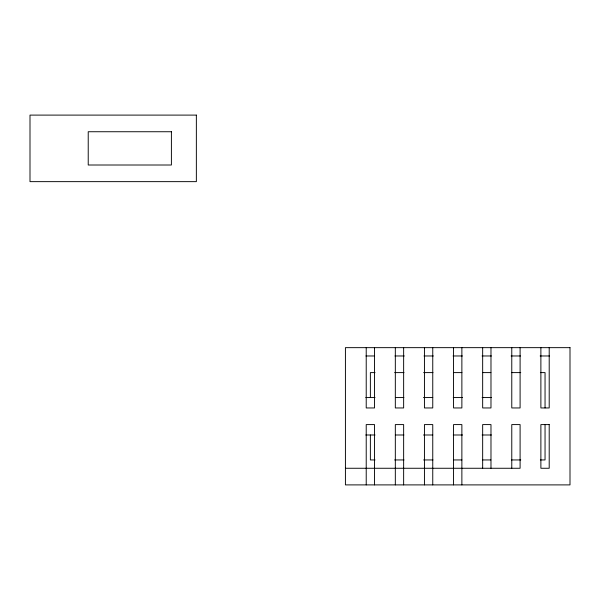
<?xml version="1.0" encoding="UTF-8"?>
<svg xmlns="http://www.w3.org/2000/svg" width="600" height="600" viewBox="0 0 600 600"><rect width="100%" height="100%" fill="white"/><g stroke="black" fill="none" stroke-linecap="round" stroke-linejoin="round"><path stroke-width="0.9" d="M365.918 355.972L374.535 355.972M394.95 355.972L404.317 355.972M423.99 355.972L433.357 355.972M453.03 355.972L462.397 355.972M482.062 355.972L491.43 355.972M511.103 355.972L520.47 355.972M540.135 355.972L549.502 355.972M375.045 372.608L370.373 372.608L370.373 397.56M394.658 372.608L404.002 372.608M423.615 372.608L432.96 372.608M453.51 372.608L461.918 372.608M482.467 372.608L490.868 372.608M511.418 372.608L520.763 372.608M540.375 372.608L545.048 372.608L545.048 407.91M365.752 397.56L375.03 397.56M395.513 397.56L403.897 397.56M423.45 397.56L432.757 397.56M453.24 397.56L462.555 397.56M482.107 397.56L491.415 397.56M365.752 434.993L375.03 434.993M395.513 434.993L403.897 434.993M423.45 434.993L432.757 434.993M453.24 434.993L462.555 434.993M482.107 434.993L491.415 434.993M375.045 459.945L370.373 459.945L370.373 434.993M394.658 459.945L404.002 459.945M423.615 459.945L432.96 459.945M453.51 459.945L461.918 459.945M482.467 459.945L490.868 459.945M511.418 459.945L520.763 459.945M540.375 459.945L545.048 459.945L545.048 424.635M345.42 468.263L520.095 468.263L520.095 424.59L511.778 424.59L511.778 468.263M549.202 347.655L549.202 407.955L540.885 407.955L540.885 347.655M520.095 347.655L520.095 407.955L511.778 407.955L511.778 347.655M490.98 347.655L490.98 407.955L482.662 407.955L482.662 347.655M490.98 468.263L490.98 424.59L482.662 424.59L482.662 468.263M461.873 347.655L461.873 407.955L453.555 407.955L453.555 347.655M461.873 484.897L461.873 424.59L453.555 424.59L453.555 484.897M432.757 347.655L432.757 407.955L424.44 407.955L424.44 347.655M432.757 484.897L432.757 424.59L424.44 424.59L424.44 484.897M403.643 347.655L403.643 407.955L395.325 407.955L395.325 347.655M403.643 484.897L403.643 424.59L395.325 424.59L395.325 484.897M374.535 347.655L374.535 407.955L366.218 407.955L366.218 347.655M374.535 484.897L374.535 424.59L366.218 424.59L366.218 484.897M196.358 115.102L30 115.102L30 181.642L196.358 181.642L196.358 115.102M171.398 131.738L88.222 131.738L88.222 165.007L171.398 165.007L171.398 131.738M570 347.655L345.42 347.655L345.42 484.897L570 484.897L570 347.655M549.202 424.59L540.885 424.59L540.885 468.263L549.202 468.263L549.202 424.59"/></g></svg>
